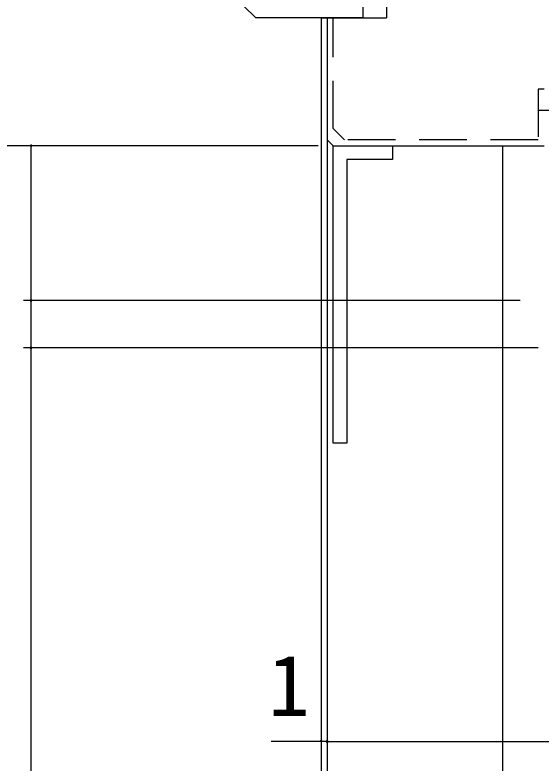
# Model space of a CAD drawing. Units: millimetres, scale not verified. Extents: x -800 to 800, y -554 to 554.
# Drawn here: x -550.9 to -462.4, y 289.6 to 415.4 of the extents above; entities that cross this region are included whole.
import ezdxf
from ezdxf.enums import TextEntityAlignment as Align

# ---------------------------------------------------------------- set-up
doc = ezdxf.new("R2010")
doc.units = ezdxf.units.MM
doc.header["$LTSCALE"] = 4
doc.linetypes.add('USER11', pattern=[14.01, 12, -1, 0.01, -1])
doc.linetypes.add('USER9', pattern=[3, 2, -1])
doc.layers.add('2-0', color=7, linetype='Continuous', lineweight=25)
doc.styles.add('ＭＳ ゴシック', font='')
doc.styles.get('ＭＳ ゴシック').set_extended_font_data('MS Gothic')

msp = doc.modelspace()

# ---------------------------------------------------------------- linework, layer by layer
at = {"layer": '2-0'}
for p, q in [((-488.362, 423.932), (-488.362, 414.932)), ((-499.362, 414.932), (-499.362, 206.115)), ((-499.362, 414.932), (-499.362, 400.732)), ((-499.362, 414.932), (-488.362, 414.932)), ((-498.362, 414.932), (-498.362, 185.644)), ((-498.362, 414.932), (-498.362, 394.432)), ((-498.362, 414.932), (-498.362, 400.732)), ((-497.362, 393.432), (-498.362, 394.432)), ((-499.862, 393.432), (-591.418, 393.432)), ((-499.862, 393.432), (-591.418, 393.432)), ((-499.862, 393.432), (-549.43, 393.432)), ((-548.18, 393.589), (-548.18, 393.276)), ((-548.18, 393.432), (-548.18, 367.432)), ((-497.362, 393.432), (-461.862, 393.432)), ((-497.362, 343.432), (-497.362, 393.432)), ((-497.362, 393.432), (-487.366, 393.432)), ((-487.366, 393.432), (-487.366, 391.132)), ((-468.862, 393.432), (-468.862, 185.644)), ((-495.062, 391.132), (-495.062, 343.432)), ((-487.366, 391.132), (-495.062, 391.132)), ((-465.862, 367.432), (-549.43, 367.432)), ((-465.862, 367.432), (-549.43, 367.432)), ((-548.18, 367.589), (-548.18, 367.276)), ((-548.18, 367.276), (-548.18, 367.589)), ((-548.18, 367.432), (-548.18, 359.432)), ((-462.862, 359.432), (-549.43, 359.432)), ((-462.862, 359.432), (-549.43, 359.432)), ((-548.18, 359.276), (-548.18, 359.589)), ((-548.18, 359.589), (-548.18, 359.276)), ((-548.18, 359.432), (-548.18, 18.615)), ((-495.062, 343.432), (-497.362, 343.432)), ((-498.362, 315.453), (-498.362, 291.969)), ((-499.362, 293.219), (-507.765, 293.219)), ((-499.206, 293.219), (-499.519, 293.219)), ((-498.362, 293.219), (-499.362, 293.219)), ((-498.519, 293.219), (-498.206, 293.219)), ((-498.519, 293.219), (-498.206, 293.219)), ((-498.519, 293.219), (-498.206, 293.219)), ((-498.362, 293.219), (-386.362, 293.219)), ((-498.362, 293.219), (-495.862, 293.219))]:
    msp.add_line(p, q, dxfattribs=at)
at = {"layer": '2-0', "linetype": 'USER11'}
msp.add_line((-462.862, 399.432), (-452.862, 399.432), dxfattribs=at)
at = {"layer": '2-0'}
msp.add_lwpolyline([(-505.362, 423.932), (-492.362, 423.932), (-492.362, 414.932), (-510.362, 414.932), (-514.362, 418.932), (-514.362, 438.932), (-505.362, 438.932)], close=True, dxfattribs=at)
at = {"layer": '2-0', "linetype": 'USER9'}
msp.add_lwpolyline([(-461.862, 402.932), (-462.862, 402.932), (-462.862, 394.432), (-495.448, 394.432), (-497.362, 396.347), (-497.362, 414.932)], dxfattribs=at)
at = {"layer": '2-0'}
for centre, start, end in [((-548.18, 393.432), 270, 90), ((-548.18, 367.432), 90, 270), ((-548.18, 367.432), 270, 90), ((-548.18, 359.432), 90, 270), ((-548.18, 359.432), 270, 90), ((-499.362, 293.219), 0, 180), ((-498.362, 293.219), 0, 180), ((-498.362, 293.219), 180, 0), ((-498.362, 293.219), 180, 0)]:
    msp.add_arc(centre, 0.156, start, end, dxfattribs=at)

# ---------------------------------------------------------------- texts
at = {"layer": '2-0', "style": 'ＭＳ ゴシック'}
msp.add_text('1', height=10.26, dxfattribs=at).set_placement((-508.275, 294.455), align=Align.BOTTOM_LEFT)

doc.saveas('drawing.dxf')
